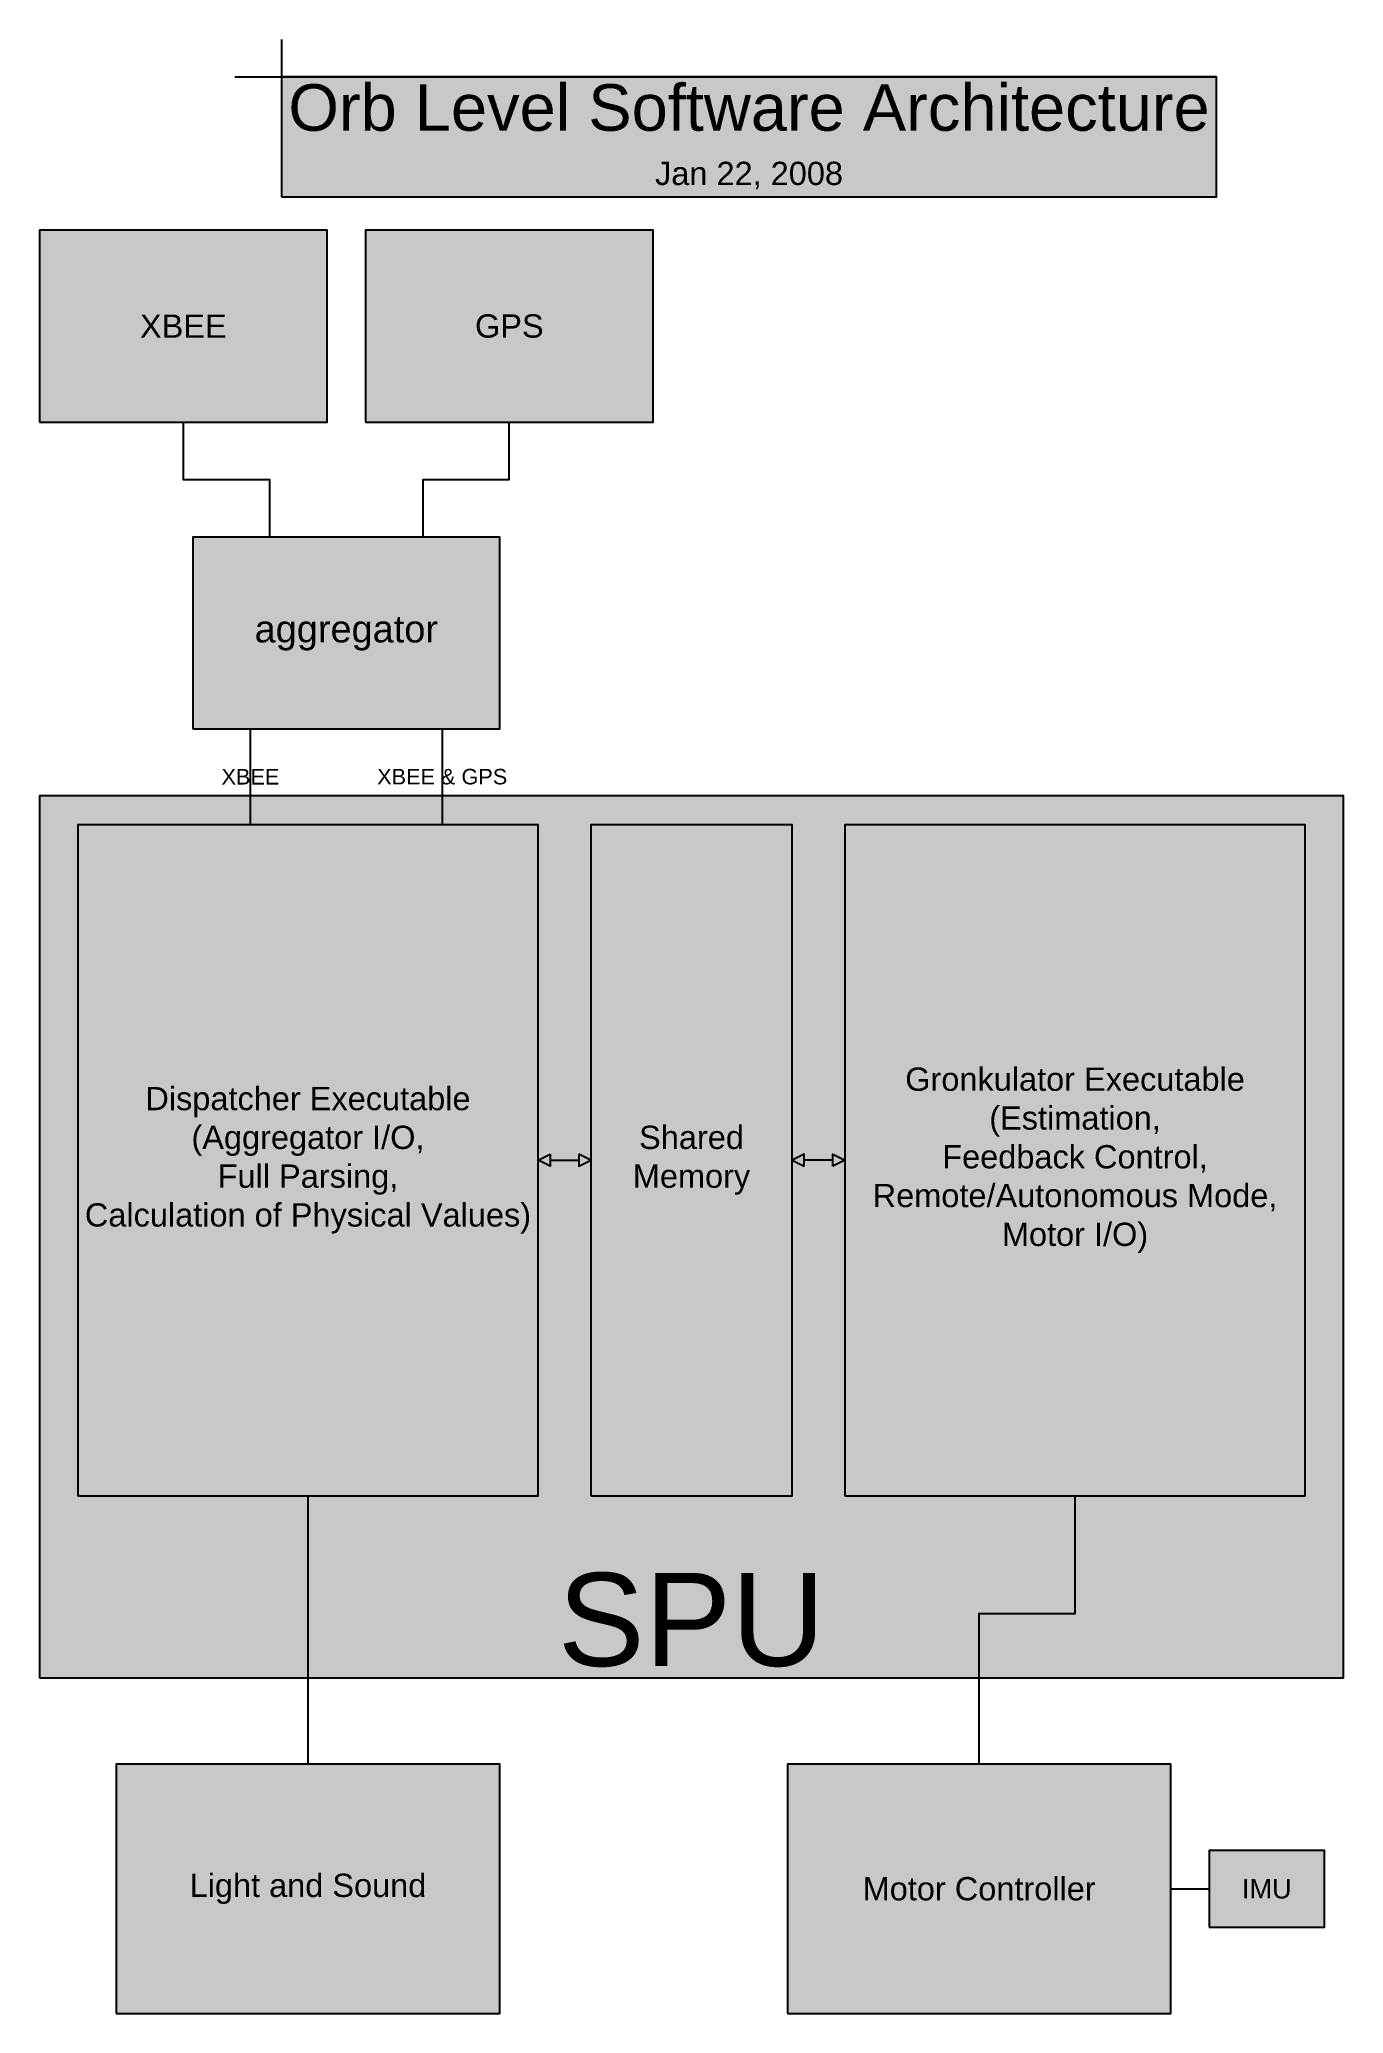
# Model space of a CAD drawing. Extents: x 0.8 to 7.6, y 0.4 to 10.7.
import ezdxf

# ---------------------------------------------------------------- set-up
doc = ezdxf.new("R2010")
doc.units = 0
doc.header["$MEASUREMENT"] = 0
doc.layers.get('0').update_dxf_attribs({"linetype": 'CONTINUOUS'})
doc.layers.add('CONNECTOR', color=7, linetype='CONTINUOUS')
doc.styles.get("Standard").update_dxf_attribs({"font": 'txt.shx'})

msp = doc.modelspace()

# ---------------------------------------------------------------- hatches: boundary and pattern name
h = msp.add_hatch(color=254)
h.paths.add_polyline_path([(2.0625, 9.875), (6.9375, 9.875), (6.9375, 10.5), (2.0625, 10.5)])
edge = h.paths.add_edge_path(flags=0)
edge = h.paths.add_edge_path(flags=0)
edge = h.paths.add_edge_path(flags=0)
edge = h.paths.add_edge_path(flags=0)
for points in [[(0.8, 8.7), (2.3, 8.7), (2.3, 9.7), (0.8, 9.7)], [(2.5, 8.7), (4, 8.7), (4, 9.7), (2.5, 9.7)], [(1.6, 7.1), (3.2, 7.1), (3.2, 8.1), (1.6, 8.1)], [(0.8, 2.15), (7.6, 2.15), (7.6, 6.75), (0.8, 6.75)], [(1, 3.1), (3.4, 3.1), (3.4, 6.6), (1, 6.6)], [(3.675, 3.1), (4.725, 3.1), (4.725, 6.6), (3.675, 6.6)], [(5, 3.1), (7.4, 3.1), (7.4, 6.6), (5, 6.6)], [(1.2, 0.4), (3.2, 0.4), (3.2, 1.7), (1.2, 1.7)], [(4.7, 0.4), (6.7, 0.4), (6.7, 1.7), (4.7, 1.7)], [(6.9, 0.85), (7.5, 0.85), (7.5, 1.25), (6.9, 1.25)]]:
    msp.add_hatch(color=254).paths.add_polyline_path(points)
h = msp.add_hatch(color=153)
h.paths.add_polyline_path([(3.4625, 4.88125), (3.4625, 4.81875), (3.4, 4.85)])
h.paths.add_polyline_path([(3.6125, 4.88125), (3.6125, 4.81875), (3.675, 4.85)])
h = msp.add_hatch(color=153)
h.paths.add_polyline_path([(4.9375, 4.81875), (4.9375, 4.88125), (5, 4.85)])
h.paths.add_polyline_path([(4.7875, 4.81875), (4.7875, 4.88125), (4.725, 4.85)])

# ---------------------------------------------------------------- linework, layer by layer
at = {"color": 7, "linetype": 'CONTINUOUS'}
for p, q in [((2.0625, 10.695), (2.0625, 9.875)), ((1.81875, 10.5), (6.9375, 10.5)), ((2.0625, 9.875), (4.5, 9.875))]:
    msp.add_line(p, q, dxfattribs=at)
at = {"color": 153, "linetype": 'CONTINUOUS'}
for p, q in [((3.4625, 4.85), (3.6125, 4.85)), ((4.9375, 4.85), (4.7875, 4.85))]:
    msp.add_line(p, q, dxfattribs=at)
at = {"color": 7, "linetype": 'CONTINUOUS'}
for points in [[(2.0625, 9.875), (6.9375, 9.875), (6.9375, 10.5), (2.0625, 10.5)], [(0.8, 8.7), (2.3, 8.7), (2.3, 9.7), (0.8, 9.7)], [(2.5, 8.7), (4, 8.7), (4, 9.7), (2.5, 9.7)], [(1.6, 7.1), (3.2, 7.1), (3.2, 8.1), (1.6, 8.1)], [(0.8, 2.15), (7.6, 2.15), (7.6, 6.75), (0.8, 6.75)], [(1, 3.1), (3.4, 3.1), (3.4, 6.6), (1, 6.6)], [(3.675, 3.1), (4.725, 3.1), (4.725, 6.6), (3.675, 6.6)], [(5, 3.1), (7.4, 3.1), (7.4, 6.6), (5, 6.6)], [(1.2, 0.4), (3.2, 0.4), (3.2, 1.7), (1.2, 1.7)], [(4.7, 0.4), (6.7, 0.4), (6.7, 1.7), (4.7, 1.7)], [(6.9, 0.85), (7.5, 0.85), (7.5, 1.25), (6.9, 1.25)]]:
    msp.add_lwpolyline(points, close=True, dxfattribs=at)
at = {"color": 153, "linetype": 'CONTINUOUS'}
for points in [[(3.4625, 4.88125), (3.4625, 4.81875), (3.4, 4.85)], [(3.6125, 4.88125), (3.6125, 4.81875), (3.675, 4.85)], [(4.7875, 4.81875), (4.7875, 4.88125), (4.725, 4.85)], [(4.9375, 4.81875), (4.9375, 4.88125), (5, 4.85)]]:
    msp.add_lwpolyline(points, close=True, dxfattribs=at)
at = {"layer": 'CONNECTOR', "linetype": 'CONTINUOUS'}
for p, q in [((1.9, 6.6), (1.9, 7.1)), ((2.9, 7.1), (2.9, 6.6)), ((6.7, 1.05), (6.9, 1.05))]:
    msp.add_line(p, q, dxfattribs=at)
for points in [[(1.55, 8.7), (1.55, 8.4), (2, 8.4), (2, 8.1)], [(2.8, 8.1), (2.8, 8.4), (3.25, 8.4), (3.25, 8.7)], [(2.2, 3.1), (2.2, 2.4), (2.2, 1.7)], [(5.7, 1.7), (5.7, 2.48571), (6.2, 2.48571), (6.2, 3.1)]]:
    msp.add_lwpolyline(points, dxfattribs=at)

# ---------------------------------------------------------------- texts
for s, insert, char_height, width, attachment_point in [('\\C7;\\fArial|b0|i0|;\\H0.24267485551536;Orb Level Software Architecture\\P\\H0.12133881635964;Jan 22, 2008', (4.5, 10.1875), 0.242675, 4.781033, 5), ('\\C7;\\fArial|b0|i0|;\\H0.12133881635964;XBEE', (1.55, 9.2), 0.121339, 1.5, 5), ('\\C7;\\fArial|b0|i0|;\\H0.12133881635964;GPS', (3.25, 9.2), 0.121339, 1.5, 5), ('\\C7;\\fArial|b0|i0|;\\H0.14155963808298;aggregator ', (2.4, 7.6), 0.14156, 1.6, 5), ('\\C7;\\fArial|b0|i0|;\\H0.12133881635964;Gronkulator Executable\\P(Estimation, \\PFeedback Control,\\PRemote/Autonomous Mode,\\PMotor I/O)', (6.2, 4.85), 0.121339, 2.4, 5), ('\\C7;\\fArial|b0|i0|;\\H0.12133881635964;Dispatcher Executable\\P(Aggregator I/O,\\PFull Parsing,\\PCalculation of Physical Values)\\P', (2.2, 4.85), 0.121339, 2.4, 5), ('\\C7;\\fArial|b0|i0|;\\H0.12133881635964;Shared\\PMemory', (4.2, 4.85), 0.121339, 1.05, 5), ('\\C7;\\fArial|b0|i0|;\\H0.48535248823464;SPU', (4.2, 2.20556), 0.485352, 6.8, 8), ('\\C7;\\fArial|b0|i0|;\\H0.12133881635964;Light and Sound', (2.2, 1.05), 0.121339, 2, 5), ('\\C7;\\fArial|b0|i0|;\\H0.12133881635964;Motor Controller', (5.7, 1.05), 0.121339, 2, 5), ('\\C7;\\fArial|b0|i0|;\\H0.10111521743238;IMU', (7.2, 1.05), 0.101115, 0.6, 5)]:
    msp.add_mtext(s, dxfattribs=dict(insert=insert, char_height=char_height, width=width, attachment_point=attachment_point))
at = {"layer": 'CONNECTOR', "char_height": 0.080892, "attachment_point": 5}
for s, insert, width in [('\\C7;\\fArial|b0|i0|;\\H0.08089161850512;XBEE', (1.9, 6.85), 0.555556), ('\\C7;\\fArial|b0|i0|;\\H0.08089161850512;XBEE & GPS', (2.9, 6.85), 0.819363)]:
    msp.add_mtext(s, dxfattribs=dict(at, insert=insert, width=width))

doc.saveas('drawing.dxf')
